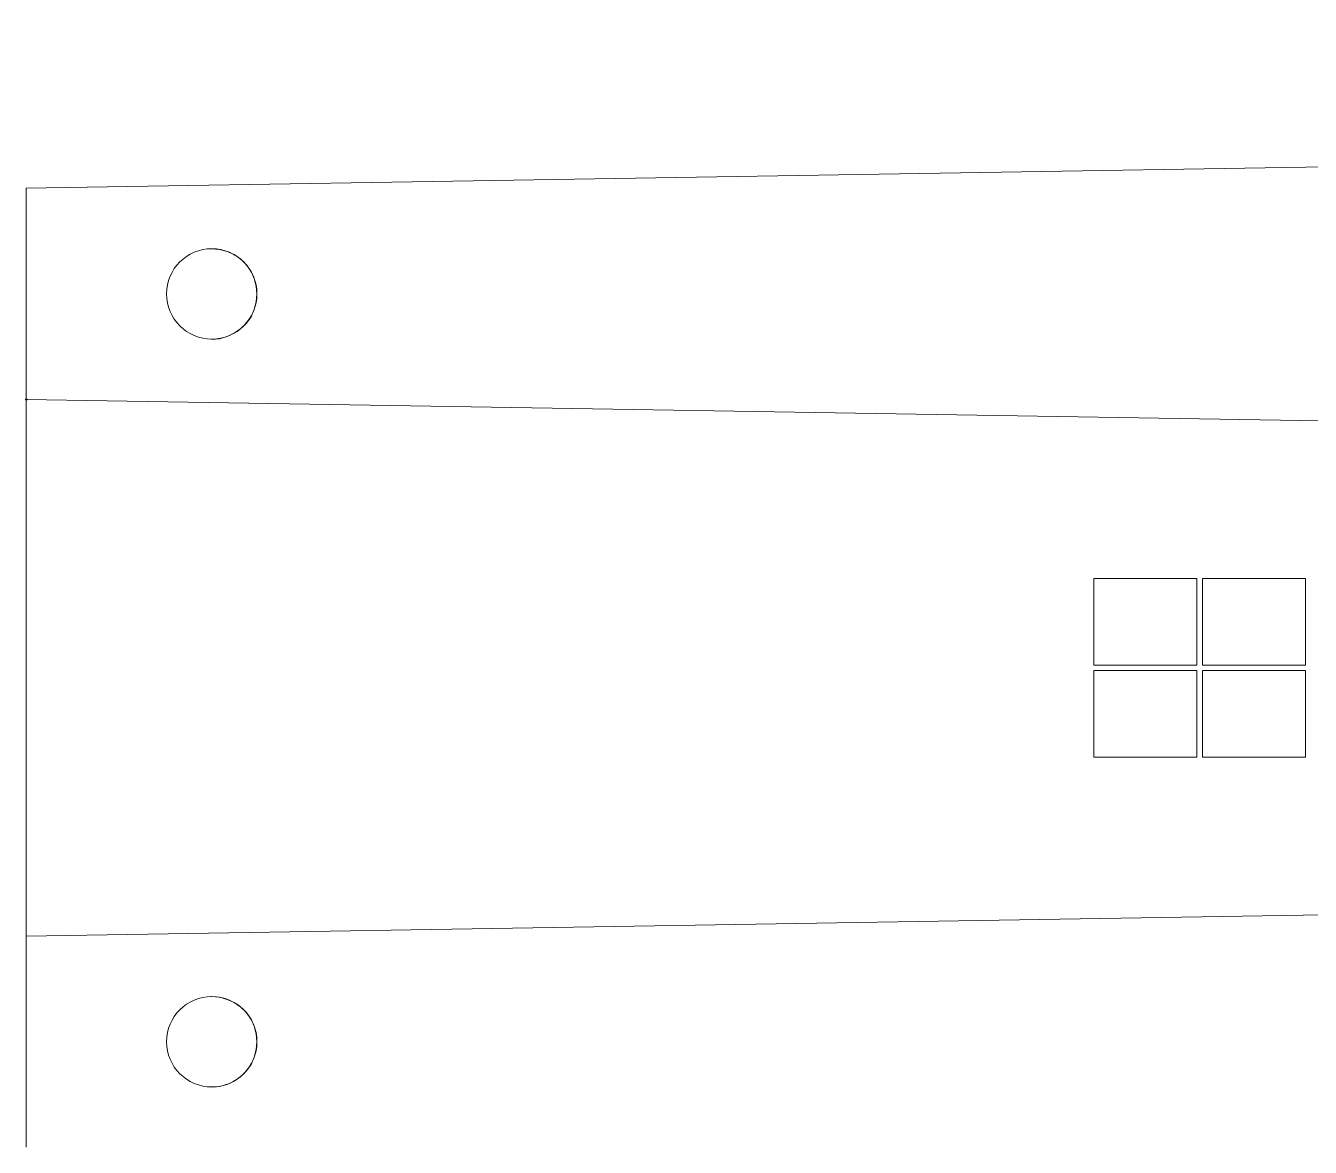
# Model space of a CAD drawing. Header units: centimetres. Extents: x -233 to -82, y 123 to 153.
# Drawn here: x -232.61 to -224.82, y 145.08 to 151.88 of the extents above; entities that cross this region are included whole.
import ezdxf

# ---------------------------------------------------------------- set-up
doc = ezdxf.new("R2010")
doc.units = ezdxf.units.CM
doc.header["$MEASUREMENT"] = 0
doc.layers.add('layer 1', color=7, linetype='Continuous')

msp = doc.modelspace()

# ---------------------------------------------------------------- linework, layer by layer
at = {"layer": 'layer 1', "color": 1, "lineweight": 9}
for points in [[(-232.60443, 150.89545), (-232.60443, 150.89545), (-172.60328, 151.88182), (-172.60328, 151.88182)], [(-225.50513, 147.97022), (-225.50513, 147.97022), (-225.50513, 147.44528), (-225.50513, 147.44528)]]:
    msp.add_open_spline(points, degree=3, dxfattribs=at)
for points, knots in [([(-232.60443, 150.89545), (-232.60443, 150.89545), (-232.60443, 150.89545), (-232.60443, 150.89545), (-232.60443, 150.89545), (-232.60443, 150.89545), (-232.60443, 149.61487), (-232.60443, 149.61487), (-232.60443, 149.61487), (-232.60443, 149.61487), (-232.60443, 150.89545), (-232.60443, 150.89545)], [0, 0, 0, 0, 0.25, 0.25, 0.25, 0.25, 0.5, 0.5, 0.5, 0.5, 1, 1, 1, 1]), ([(-231.47942, 149.98103), (-231.32804, 149.98103), (-231.20531, 150.10377), (-231.20531, 150.25518), (-231.20531, 150.25518), (-231.20531, 150.40656), (-231.32804, 150.52925), (-231.47942, 150.52925), (-231.47942, 150.52925), (-231.63083, 150.52925), (-231.75353, 150.40656), (-231.75353, 150.25518), (-231.75353, 150.25518), (-231.75353, 150.10377), (-231.63083, 149.98103), (-231.47942, 149.98103)], [0, 0, 0, 0, 0.2, 0.2, 0.2, 0.2, 0.4, 0.4, 0.4, 0.4, 0.6, 0.6, 0.6, 0.6, 1, 1, 1, 1]), ([(-231.48048, 150.52925), (-231.48048, 150.52925), (-231.4318, 150.52502), (-231.4318, 150.52502), (-231.4318, 150.52502), (-231.4318, 150.52502), (-231.38523, 150.51235), (-231.38523, 150.51235), (-231.38523, 150.51235), (-231.38523, 150.51235), (-231.3429, 150.49327), (-231.3429, 150.49327), (-231.3429, 150.49327), (-231.3429, 150.49327), (-231.30268, 150.46575), (-231.30268, 150.46575), (-231.30268, 150.46575), (-231.30268, 150.46575), (-231.26882, 150.43188), (-231.26882, 150.43188), (-231.26882, 150.43188), (-231.26882, 150.43188), (-231.2413, 150.3917), (-231.2413, 150.3917), (-231.2413, 150.3917), (-231.2413, 150.3917), (-231.22225, 150.34933), (-231.22225, 150.34933), (-231.22225, 150.34933), (-231.22225, 150.34933), (-231.20955, 150.30277), (-231.20955, 150.30277), (-231.20955, 150.30277), (-231.20955, 150.30277), (-231.20532, 150.25408), (-231.20532, 150.25408), (-231.20532, 150.25408), (-231.20532, 150.25408), (-231.20955, 150.20752), (-231.20955, 150.20752), (-231.20955, 150.20752), (-231.20955, 150.20752), (-231.22225, 150.16099), (-231.22225, 150.16099), (-231.22225, 150.16099), (-231.22225, 150.16099), (-231.2413, 150.1165), (-231.2413, 150.1165), (-231.2413, 150.1165), (-231.2413, 150.1165), (-231.26882, 150.0784), (-231.26882, 150.0784), (-231.26882, 150.0784), (-231.26882, 150.0784), (-231.30268, 150.04453), (-231.30268, 150.04453), (-231.30268, 150.04453), (-231.30268, 150.04453), (-231.3429, 150.01702), (-231.3429, 150.01702), (-231.3429, 150.01702), (-231.3429, 150.01702), (-231.38523, 149.99585), (-231.38523, 149.99585), (-231.38523, 149.99585), (-231.38523, 149.99585), (-231.4318, 149.98319), (-231.4318, 149.98319), (-231.4318, 149.98319), (-231.4318, 149.98319), (-231.48048, 149.97892), (-231.48048, 149.97892)], [0, 0, 0, 0, 0.0526316, 0.0526316, 0.0526316, 0.0526316, 0.1052632, 0.1052632, 0.1052632, 0.1052632, 0.1578947, 0.1578947, 0.1578947, 0.1578947, 0.2105263, 0.2105263, 0.2105263, 0.2105263, 0.2631579, 0.2631579, 0.2631579, 0.2631579, 0.3157895, 0.3157895, 0.3157895, 0.3157895, 0.3684211, 0.3684211, 0.3684211, 0.3684211, 0.4210526, 0.4210526, 0.4210526, 0.4210526, 0.4736842, 0.4736842, 0.4736842, 0.4736842, 0.5263158, 0.5263158, 0.5263158, 0.5263158, 0.5789474, 0.5789474, 0.5789474, 0.5789474, 0.6315789, 0.6315789, 0.6315789, 0.6315789, 0.6842105, 0.6842105, 0.6842105, 0.6842105, 0.7368421, 0.7368421, 0.7368421, 0.7368421, 0.7894737, 0.7894737, 0.7894737, 0.7894737, 0.8421053, 0.8421053, 0.8421053, 0.8421053, 0.8947368, 0.8947368, 0.8947368, 0.8947368, 1, 1, 1, 1]), ([(-232.60443, 146.35943), (-232.60443, 146.35943), (-172.60328, 147.3458), (-172.60328, 147.3458), (-172.60328, 147.3458), (-172.60328, 147.3458), (-172.60328, 148.62638), (-172.60328, 148.62638), (-172.60328, 148.62638), (-172.60328, 148.62638), (-232.60443, 149.61486), (-232.60443, 149.61486)], [0, 0, 0, 0, 0.25, 0.25, 0.25, 0.25, 0.5, 0.5, 0.5, 0.5, 1, 1, 1, 1]), ([(-232.60443, 149.61485), (-232.60443, 149.61485), (-232.60443, 146.35942), (-232.60443, 146.35942), (-232.60443, 146.35942), (-232.60443, 146.35942), (-232.60443, 149.61485), (-232.60443, 149.61485)], [0, 0, 0, 0, 0.3333333, 0.3333333, 0.3333333, 0.3333333, 1, 1, 1, 1]), ([(-225.50512, 148.00408), (-225.50512, 148.00408), (-226.12954, 148.00408), (-226.12954, 148.00408), (-226.12954, 148.00408), (-226.12954, 148.00408), (-226.12954, 148.52902), (-226.12954, 148.52902), (-226.12954, 148.52902), (-226.12954, 148.52902), (-225.50512, 148.52902), (-225.50512, 148.52902)], [0, 0, 0, 0, 0.25, 0.25, 0.25, 0.25, 0.5, 0.5, 0.5, 0.5, 1, 1, 1, 1]), ([(-225.50512, 148.52901), (-225.50512, 148.52901), (-225.50512, 148.00408), (-225.50512, 148.00408), (-225.50512, 148.00408), (-225.50512, 148.00408), (-225.50512, 148.52901), (-225.50512, 148.52901)], [0, 0, 0, 0, 0.3333333, 0.3333333, 0.3333333, 0.3333333, 1, 1, 1, 1]), ([(-224.84473, 148.00408), (-224.84473, 148.00408), (-225.46915, 148.00408), (-225.46915, 148.00408), (-225.46915, 148.00408), (-225.46915, 148.00408), (-225.46915, 148.52902), (-225.46915, 148.52902), (-225.46915, 148.52902), (-225.46915, 148.52902), (-224.84473, 148.52902), (-224.84473, 148.52902)], [0, 0, 0, 0, 0.25, 0.25, 0.25, 0.25, 0.5, 0.5, 0.5, 0.5, 1, 1, 1, 1]), ([(-224.84473, 148.52901), (-224.84473, 148.52901), (-224.84473, 148.00408), (-224.84473, 148.00408), (-224.84473, 148.00408), (-224.84473, 148.00408), (-224.84473, 148.52901), (-224.84473, 148.52901)], [0, 0, 0, 0, 0.3333333, 0.3333333, 0.3333333, 0.3333333, 1, 1, 1, 1]), ([(-225.50513, 147.44528), (-225.50513, 147.44528), (-226.12954, 147.44528), (-226.12954, 147.44528), (-226.12954, 147.44528), (-226.12954, 147.44528), (-226.12954, 147.97022), (-226.12954, 147.97022), (-226.12954, 147.97022), (-226.12954, 147.97022), (-225.50513, 147.97022), (-225.50513, 147.97022), (-225.50513, 147.97022), (-225.50513, 147.97022), (-225.50513, 147.44528), (-225.50513, 147.44528)], [0, 0, 0, 0, 0.2, 0.2, 0.2, 0.2, 0.4, 0.4, 0.4, 0.4, 0.6, 0.6, 0.6, 0.6, 1, 1, 1, 1]), ([(-224.84473, 147.44527), (-224.84473, 147.44527), (-225.46915, 147.44527), (-225.46915, 147.44527), (-225.46915, 147.44527), (-225.46915, 147.44527), (-225.46915, 147.9702), (-225.46915, 147.9702), (-225.46915, 147.9702), (-225.46915, 147.9702), (-224.84473, 147.9702), (-224.84473, 147.9702)], [0, 0, 0, 0, 0.25, 0.25, 0.25, 0.25, 0.5, 0.5, 0.5, 0.5, 1, 1, 1, 1]), ([(-224.84473, 147.9702), (-224.84473, 147.9702), (-224.84473, 147.44527), (-224.84473, 147.44527), (-224.84473, 147.44527), (-224.84473, 147.44527), (-224.84473, 147.9702), (-224.84473, 147.9702)], [0, 0, 0, 0, 0.3333333, 0.3333333, 0.3333333, 0.3333333, 1, 1, 1, 1]), ([(-232.60443, 146.35943), (-232.60443, 146.35943), (-232.60443, 146.35943), (-232.60443, 146.35943), (-232.60443, 146.35943), (-232.60443, 146.35943), (-232.60443, 145.07885), (-232.60443, 145.07885), (-232.60443, 145.07885), (-232.60443, 145.07885), (-232.60443, 146.35943), (-232.60443, 146.35943)], [0, 0, 0, 0, 0.25, 0.25, 0.25, 0.25, 0.5, 0.5, 0.5, 0.5, 1, 1, 1, 1]), ([(-231.47942, 145.44503), (-231.32804, 145.44503), (-231.20531, 145.56776), (-231.20531, 145.71914), (-231.20531, 145.71914), (-231.20531, 145.87052), (-231.32804, 145.99325), (-231.47942, 145.99325), (-231.47942, 145.99325), (-231.63083, 145.99325), (-231.75353, 145.87052), (-231.75353, 145.71914), (-231.75353, 145.71914), (-231.75353, 145.56776), (-231.63083, 145.44503), (-231.47942, 145.44503)], [0, 0, 0, 0, 0.2, 0.2, 0.2, 0.2, 0.4, 0.4, 0.4, 0.4, 0.6, 0.6, 0.6, 0.6, 1, 1, 1, 1]), ([(-231.48048, 145.99325), (-231.48048, 145.99325), (-231.4318, 145.98902), (-231.4318, 145.98902), (-231.4318, 145.98902), (-231.4318, 145.98902), (-231.38523, 145.97632), (-231.38523, 145.97632), (-231.38523, 145.97632), (-231.38523, 145.97632), (-231.3429, 145.95727), (-231.3429, 145.95727), (-231.3429, 145.95727), (-231.3429, 145.95727), (-231.30268, 145.92975), (-231.30268, 145.92975), (-231.30268, 145.92975), (-231.30268, 145.92975), (-231.26882, 145.89588), (-231.26882, 145.89588), (-231.26882, 145.89588), (-231.26882, 145.89588), (-231.2413, 145.85567), (-231.2413, 145.85567), (-231.2413, 145.85567), (-231.2413, 145.85567), (-231.22225, 145.81333), (-231.22225, 145.81333), (-231.22225, 145.81333), (-231.22225, 145.81333), (-231.20955, 145.76677), (-231.20955, 145.76677), (-231.20955, 145.76677), (-231.20955, 145.76677), (-231.20532, 145.71808), (-231.20532, 145.71808), (-231.20532, 145.71808), (-231.20532, 145.71808), (-231.20955, 145.67152), (-231.20955, 145.67152), (-231.20955, 145.67152), (-231.20955, 145.67152), (-231.22225, 145.62495), (-231.22225, 145.62495), (-231.22225, 145.62495), (-231.22225, 145.62495), (-231.2413, 145.5805), (-231.2413, 145.5805), (-231.2413, 145.5805), (-231.2413, 145.5805), (-231.26882, 145.5424), (-231.26882, 145.5424), (-231.26882, 145.5424), (-231.26882, 145.5424), (-231.30268, 145.50853), (-231.30268, 145.50853), (-231.30268, 145.50853), (-231.30268, 145.50853), (-231.3429, 145.48102), (-231.3429, 145.48102), (-231.3429, 145.48102), (-231.3429, 145.48102), (-231.38523, 145.45985), (-231.38523, 145.45985), (-231.38523, 145.45985), (-231.38523, 145.45985), (-231.4318, 145.44715), (-231.4318, 145.44715), (-231.4318, 145.44715), (-231.4318, 145.44715), (-231.48048, 145.44292), (-231.48048, 145.44292)], [0, 0, 0, 0, 0.0526316, 0.0526316, 0.0526316, 0.0526316, 0.1052632, 0.1052632, 0.1052632, 0.1052632, 0.1578947, 0.1578947, 0.1578947, 0.1578947, 0.2105263, 0.2105263, 0.2105263, 0.2105263, 0.2631579, 0.2631579, 0.2631579, 0.2631579, 0.3157895, 0.3157895, 0.3157895, 0.3157895, 0.3684211, 0.3684211, 0.3684211, 0.3684211, 0.4210526, 0.4210526, 0.4210526, 0.4210526, 0.4736842, 0.4736842, 0.4736842, 0.4736842, 0.5263158, 0.5263158, 0.5263158, 0.5263158, 0.5789474, 0.5789474, 0.5789474, 0.5789474, 0.6315789, 0.6315789, 0.6315789, 0.6315789, 0.6842105, 0.6842105, 0.6842105, 0.6842105, 0.7368421, 0.7368421, 0.7368421, 0.7368421, 0.7894737, 0.7894737, 0.7894737, 0.7894737, 0.8421053, 0.8421053, 0.8421053, 0.8421053, 0.8947368, 0.8947368, 0.8947368, 0.8947368, 1, 1, 1, 1])]:
    msp.add_open_spline(points, degree=3, knots=knots, dxfattribs=at)
at = {"layer": 'layer 1', "color": 1}
msp.add_open_spline([(-232.60442, 149.61485), (-232.60442, 149.61485), (-232.60061, 149.61485), (-232.60061, 149.61485), (-232.60061, 149.61485), (-232.60061, 149.61695), (-232.60232, 149.61866), (-232.60442, 149.61866), (-232.60442, 149.61866), (-232.60652, 149.61866), (-232.60823, 149.61695), (-232.60823, 149.61485), (-232.60823, 149.61485), (-232.60823, 149.61275), (-232.60652, 149.61104), (-232.60442, 149.61104), (-232.60442, 149.61104), (-232.60232, 149.61104), (-232.60061, 149.61275), (-232.60061, 149.61485), (-232.60061, 149.61485), (-232.60061, 149.61485), (-232.60442, 149.61485), (-232.60442, 149.61485)], degree=3, knots=[0, 0, 0, 0, 0.1428571, 0.1428571, 0.1428571, 0.1428571, 0.2857143, 0.2857143, 0.2857143, 0.2857143, 0.4285714, 0.4285714, 0.4285714, 0.4285714, 0.5714286, 0.5714286, 0.5714286, 0.5714286, 0.7142857, 0.7142857, 0.7142857, 0.7142857, 1, 1, 1, 1], dxfattribs=at)

doc.saveas('drawing.dxf')
